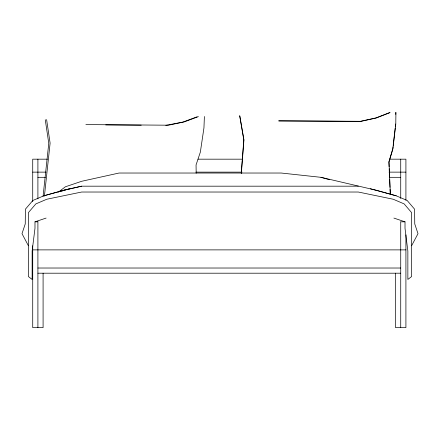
<?xml version="1.0" encoding="UTF-8"?>
<svg xmlns="http://www.w3.org/2000/svg" width="440" height="440" viewBox="0 0 440 440"><rect width="100%" height="100%" fill="white"/><g stroke="black" fill="none" stroke-linecap="round" stroke-linejoin="round"><path stroke-width="0.66" d="M395.786 114.422L395.808 112.371M395.918 112.481L395.786 124.108L392.893 148.88L389.004 161.992L390.368 194.271M204.397 116.507L203.946 127.892L200.343 152.13L196.053 164.962L196.18 173.195M241.247 173.179L243.815 139.827L239.685 115.764M241.351 173.288L243.92 139.937L239.795 115.874M43.065 196.35L48.769 143.303L45.26 119.741M44.407 196.174L50.111 143.127L46.602 119.564M392.783 148.77L393.019 146.762M393.173 145.42L395.208 128.018M395.362 126.676L395.675 123.998M392.59 149.424L388.894 161.882L389.098 166.689M411.598 245.768L418 233.662L414.755 223.949L414.59 209.181L407.143 200.47L396.215 195.811L376.492 190.306L320.947 177.32L281.254 173.03L119.053 173.03L81.659 181.286L65.351 186.802L58.366 192.126M61.748 191.274L63.509 190.306L81.659 186.181L358.341 186.181M81.659 186.181L63.509 190.306L43.786 195.811L32.857 200.47L25.41 209.181L25.245 223.949L22 233.662L28.402 245.768M389.901 112.503L376.002 117.915L360.514 121.308L278.718 120.835M390.005 112.613L376.107 118.025L360.624 121.418L278.828 120.945M197.082 116.804L182.897 122.078L165.792 125.362M198.424 116.622L184.234 121.902L168.498 125.197L85.888 124.592M393.899 218.075L405.014 221.821L405.014 228.289L407.858 251.053L407.858 279.444L411.598 276.573L411.598 212.614L404.151 203.902L393.223 199.243L358.341 192.027L81.659 192.027L46.778 199.243L35.849 203.902L28.402 212.614L28.402 276.573L32.142 279.444L32.142 251.053L34.986 228.289L34.986 221.821L46.101 218.075M43.786 195.811L69.647 188.744M47.526 159.176L32.72 159.176L32.72 201.63M198.017 159.176L242.682 159.176M389.736 159.176L405.911 159.176L405.911 200.261M32.72 172.134L46.151 172.134M195.954 172.134L241.995 172.134M389.048 172.134L405.911 172.134M37.906 177.315L45.463 177.315M389.736 177.315L400.73 177.315M34.986 221.821L37.73 221.821M400.895 221.821L405.014 221.821M32.72 249.882L405.911 249.882M37.906 268.021L400.73 268.021M37.906 273.202L400.73 273.202M105.71 124.922L141.213 125.18M370.354 188.744L396.215 195.811M320.947 177.32L329.472 179.724M389.186 168.746L389.532 176.99M389.62 179.047L389.972 187.292M390.055 189.354L390.258 194.161M405.911 234.878L405.911 327.63L395.543 327.63L395.543 273.202M400.73 159.176L400.73 198.539M400.73 221.81L400.73 327.63M43.087 273.202L43.087 327.63L32.72 327.63L32.72 245.79M37.906 159.176L37.906 198.891M37.906 221.238L37.906 327.63"/></g></svg>
